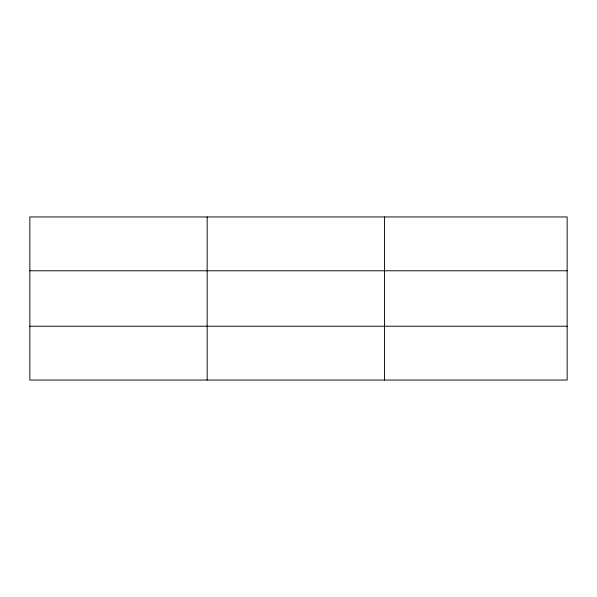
<?xml version="1.0" encoding="UTF-8"?>
<svg xmlns="http://www.w3.org/2000/svg" width="597" height="597" viewBox="0 0 597 597"><rect width="100%" height="100%" fill="white"/><g stroke="black" fill="none" stroke-linecap="round" stroke-linejoin="round"><path stroke-width="0.9" d="M207.159 380.05L207.159 216.95M384.468 380.05L384.468 216.95M567.15 326.223L567.15 380.05L29.85 380.05L29.85 216.95L567.15 216.95L567.15 326.223L29.85 326.223M29.85 270.777L567.15 270.777"/></g></svg>
